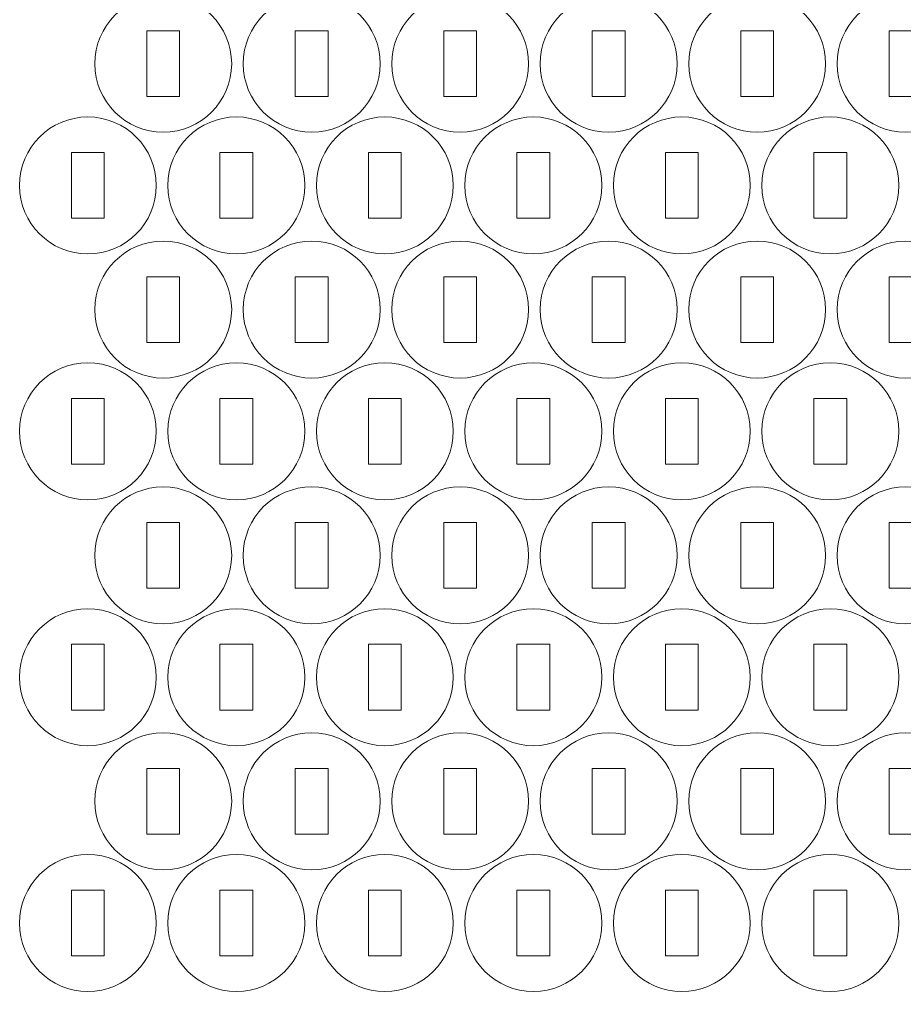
# Model space of a CAD drawing. Header units: millimetres. Extents: x -491 to 491, y -426 to 426.
# Drawn here: x -490.9 to -410.1, y -425.5 to -336.8 of the extents above; entities that cross this region are included whole.
import ezdxf

# ---------------------------------------------------------------- set-up
doc = ezdxf.new("R2010")
doc.units = ezdxf.units.MM
doc.header["$MEASUREMENT"] = 0
doc.layers.add('Camada 1', color=7, linetype='Continuous')

msp = doc.modelspace()

# ---------------------------------------------------------------- linework, layer by layer
at = {"layer": 'Camada 1', "lineweight": 20}
for points in [[(-477.7768, -334.6093), (-481.2286, -334.6093), (-484.0268, -337.4075), (-484.0268, -340.8593), (-484.0268, -340.8593), (-484.0268, -344.3111), (-481.2286, -347.1093), (-477.7768, -347.1093), (-477.7768, -347.1093), (-474.325, -347.1093), (-471.5268, -344.3111), (-471.5268, -340.8593), (-471.5268, -340.8593), (-471.5268, -337.4075), (-474.325, -334.6093), (-477.7768, -334.6093)], [(-464.2184, -334.6093), (-467.6702, -334.6093), (-470.4684, -337.4075), (-470.4684, -340.8593), (-470.4684, -340.8593), (-470.4684, -344.3111), (-467.6702, -347.1093), (-464.2184, -347.1093), (-464.2184, -347.1093), (-460.7666, -347.1093), (-457.9684, -344.3111), (-457.9684, -340.8593), (-457.9684, -340.8593), (-457.9684, -337.4075), (-460.7666, -334.6093), (-464.2184, -334.6093)], [(-450.66, -334.6093), (-454.1118, -334.6093), (-456.91, -337.4075), (-456.91, -340.8593), (-456.91, -340.8593), (-456.91, -344.3111), (-454.1118, -347.1093), (-450.66, -347.1093), (-450.66, -347.1093), (-447.2082, -347.1093), (-444.41, -344.3111), (-444.41, -340.8593), (-444.41, -340.8593), (-444.41, -337.4075), (-447.2082, -334.6093), (-450.66, -334.6093)], [(-437.1016, -334.6093), (-440.5534, -334.6093), (-443.3516, -337.4075), (-443.3516, -340.8593), (-443.3516, -340.8593), (-443.3516, -344.3111), (-440.5534, -347.1093), (-437.1016, -347.1093), (-437.1016, -347.1093), (-433.6498, -347.1093), (-430.8516, -344.3111), (-430.8516, -340.8593), (-430.8516, -340.8593), (-430.8516, -337.4075), (-433.6498, -334.6093), (-437.1016, -334.6093)], [(-423.5432, -334.6093), (-426.995, -334.6093), (-429.7932, -337.4075), (-429.7932, -340.8593), (-429.7932, -340.8593), (-429.7932, -344.3111), (-426.995, -347.1093), (-423.5432, -347.1093), (-423.5432, -347.1093), (-420.0914, -347.1093), (-417.2932, -344.3111), (-417.2932, -340.8593), (-417.2932, -340.8593), (-417.2932, -337.4075), (-420.0914, -334.6093), (-423.5432, -334.6093)], [(-409.9848, -334.6093), (-413.4366, -334.6093), (-416.2348, -337.4075), (-416.2348, -340.8593), (-416.2348, -340.8593), (-416.2348, -344.3111), (-413.4366, -347.1093), (-409.9848, -347.1093), (-409.9848, -347.1093), (-406.533, -347.1093), (-403.7348, -344.3111), (-403.7348, -340.8593), (-403.7348, -340.8593), (-403.7348, -337.4075), (-406.533, -334.6093), (-409.9848, -334.6093)], [(-476.2768, -337.8593), (-476.2768, -337.8593), (-479.2768, -337.8593), (-479.2768, -337.8593), (-479.2768, -337.8593), (-479.2768, -337.8593), (-479.2768, -343.8593), (-479.2768, -343.8593), (-479.2768, -343.8593), (-479.2768, -343.8593), (-476.2768, -343.8593), (-476.2768, -343.8593), (-476.2768, -343.8593), (-476.2768, -343.8593), (-476.2768, -337.8593), (-476.2768, -337.8593)], [(-462.7184, -337.8593), (-462.7184, -337.8593), (-465.7184, -337.8593), (-465.7184, -337.8593), (-465.7184, -337.8593), (-465.7184, -337.8593), (-465.7184, -343.8593), (-465.7184, -343.8593), (-465.7184, -343.8593), (-465.7184, -343.8593), (-462.7184, -343.8593), (-462.7184, -343.8593), (-462.7184, -343.8593), (-462.7184, -343.8593), (-462.7184, -337.8593), (-462.7184, -337.8593)], [(-449.16, -337.8593), (-449.16, -337.8593), (-452.16, -337.8593), (-452.16, -337.8593), (-452.16, -337.8593), (-452.16, -337.8593), (-452.16, -343.8593), (-452.16, -343.8593), (-452.16, -343.8593), (-452.16, -343.8593), (-449.16, -343.8593), (-449.16, -343.8593), (-449.16, -343.8593), (-449.16, -343.8593), (-449.16, -337.8593), (-449.16, -337.8593)], [(-435.6016, -337.8593), (-435.6016, -337.8593), (-438.6016, -337.8593), (-438.6016, -337.8593), (-438.6016, -337.8593), (-438.6016, -337.8593), (-438.6016, -343.8593), (-438.6016, -343.8593), (-438.6016, -343.8593), (-438.6016, -343.8593), (-435.6016, -343.8593), (-435.6016, -343.8593), (-435.6016, -343.8593), (-435.6016, -343.8593), (-435.6016, -337.8593), (-435.6016, -337.8593)], [(-422.0432, -337.8593), (-422.0432, -337.8593), (-425.0432, -337.8593), (-425.0432, -337.8593), (-425.0432, -337.8593), (-425.0432, -337.8593), (-425.0432, -343.8593), (-425.0432, -343.8593), (-425.0432, -343.8593), (-425.0432, -343.8593), (-422.0432, -343.8593), (-422.0432, -343.8593), (-422.0432, -343.8593), (-422.0432, -343.8593), (-422.0432, -337.8593), (-422.0432, -337.8593)], [(-408.4848, -337.8593), (-408.4848, -337.8593), (-411.4848, -337.8593), (-411.4848, -337.8593), (-411.4848, -337.8593), (-411.4848, -337.8593), (-411.4848, -343.8593), (-411.4848, -343.8593), (-411.4848, -343.8593), (-411.4848, -343.8593), (-408.4848, -343.8593), (-408.4848, -343.8593), (-408.4848, -343.8593), (-408.4848, -343.8593), (-408.4848, -337.8593), (-408.4848, -337.8593)], [(-484.656, -345.7218), (-488.1078, -345.7218), (-490.906, -348.52), (-490.906, -351.9718), (-490.906, -351.9718), (-490.906, -355.4236), (-488.1078, -358.2218), (-484.656, -358.2218), (-484.656, -358.2218), (-481.2042, -358.2218), (-478.406, -355.4236), (-478.406, -351.9718), (-478.406, -351.9718), (-478.406, -348.52), (-481.2042, -345.7218), (-484.656, -345.7218)], [(-471.0976, -345.7218), (-474.5494, -345.7218), (-477.3476, -348.52), (-477.3476, -351.9718), (-477.3476, -351.9718), (-477.3476, -355.4236), (-474.5494, -358.2218), (-471.0976, -358.2218), (-471.0976, -358.2218), (-467.6458, -358.2218), (-464.8476, -355.4236), (-464.8476, -351.9718), (-464.8476, -351.9718), (-464.8476, -348.52), (-467.6458, -345.7218), (-471.0976, -345.7218)], [(-457.5392, -345.7218), (-460.991, -345.7218), (-463.7892, -348.52), (-463.7892, -351.9718), (-463.7892, -351.9718), (-463.7892, -355.4236), (-460.991, -358.2218), (-457.5392, -358.2218), (-457.5392, -358.2218), (-454.0874, -358.2218), (-451.2892, -355.4236), (-451.2892, -351.9718), (-451.2892, -351.9718), (-451.2892, -348.52), (-454.0874, -345.7218), (-457.5392, -345.7218)], [(-443.9808, -345.7218), (-447.4326, -345.7218), (-450.2308, -348.52), (-450.2308, -351.9718), (-450.2308, -351.9718), (-450.2308, -355.4236), (-447.4326, -358.2218), (-443.9808, -358.2218), (-443.9808, -358.2218), (-440.529, -358.2218), (-437.7308, -355.4236), (-437.7308, -351.9718), (-437.7308, -351.9718), (-437.7308, -348.52), (-440.529, -345.7218), (-443.9808, -345.7218)], [(-430.4224, -345.7218), (-433.8742, -345.7218), (-436.6724, -348.52), (-436.6724, -351.9718), (-436.6724, -351.9718), (-436.6724, -355.4236), (-433.8742, -358.2218), (-430.4224, -358.2218), (-430.4224, -358.2218), (-426.9706, -358.2218), (-424.1724, -355.4236), (-424.1724, -351.9718), (-424.1724, -351.9718), (-424.1724, -348.52), (-426.9706, -345.7218), (-430.4224, -345.7218)], [(-416.864, -345.7218), (-420.3158, -345.7218), (-423.114, -348.52), (-423.114, -351.9718), (-423.114, -351.9718), (-423.114, -355.4236), (-420.3158, -358.2218), (-416.864, -358.2218), (-416.864, -358.2218), (-413.4122, -358.2218), (-410.614, -355.4236), (-410.614, -351.9718), (-410.614, -351.9718), (-410.614, -348.52), (-413.4122, -345.7218), (-416.864, -345.7218)], [(-483.156, -348.9718), (-483.156, -348.9718), (-486.156, -348.9718), (-486.156, -348.9718), (-486.156, -348.9718), (-486.156, -348.9718), (-486.156, -354.9718), (-486.156, -354.9718), (-486.156, -354.9718), (-486.156, -354.9718), (-483.156, -354.9718), (-483.156, -354.9718), (-483.156, -354.9718), (-483.156, -354.9718), (-483.156, -348.9718), (-483.156, -348.9718)], [(-469.5976, -348.9718), (-469.5976, -348.9718), (-472.5976, -348.9718), (-472.5976, -348.9718), (-472.5976, -348.9718), (-472.5976, -348.9718), (-472.5976, -354.9718), (-472.5976, -354.9718), (-472.5976, -354.9718), (-472.5976, -354.9718), (-469.5976, -354.9718), (-469.5976, -354.9718), (-469.5976, -354.9718), (-469.5976, -354.9718), (-469.5976, -348.9718), (-469.5976, -348.9718)], [(-456.0392, -348.9718), (-456.0392, -348.9718), (-459.0392, -348.9718), (-459.0392, -348.9718), (-459.0392, -348.9718), (-459.0392, -348.9718), (-459.0392, -354.9718), (-459.0392, -354.9718), (-459.0392, -354.9718), (-459.0392, -354.9718), (-456.0392, -354.9718), (-456.0392, -354.9718), (-456.0392, -354.9718), (-456.0392, -354.9718), (-456.0392, -348.9718), (-456.0392, -348.9718)], [(-442.4808, -348.9718), (-442.4808, -348.9718), (-445.4808, -348.9718), (-445.4808, -348.9718), (-445.4808, -348.9718), (-445.4808, -348.9718), (-445.4808, -354.9718), (-445.4808, -354.9718), (-445.4808, -354.9718), (-445.4808, -354.9718), (-442.4808, -354.9718), (-442.4808, -354.9718), (-442.4808, -354.9718), (-442.4808, -354.9718), (-442.4808, -348.9718), (-442.4808, -348.9718)], [(-428.9224, -348.9718), (-428.9224, -348.9718), (-431.9224, -348.9718), (-431.9224, -348.9718), (-431.9224, -348.9718), (-431.9224, -348.9718), (-431.9224, -354.9718), (-431.9224, -354.9718), (-431.9224, -354.9718), (-431.9224, -354.9718), (-428.9224, -354.9718), (-428.9224, -354.9718), (-428.9224, -354.9718), (-428.9224, -354.9718), (-428.9224, -348.9718), (-428.9224, -348.9718)], [(-415.364, -348.9718), (-415.364, -348.9718), (-418.364, -348.9718), (-418.364, -348.9718), (-418.364, -348.9718), (-418.364, -348.9718), (-418.364, -354.9718), (-418.364, -354.9718), (-418.364, -354.9718), (-418.364, -354.9718), (-415.364, -354.9718), (-415.364, -354.9718), (-415.364, -354.9718), (-415.364, -354.9718), (-415.364, -348.9718), (-415.364, -348.9718)], [(-477.7768, -357.046), (-481.2286, -357.046), (-484.0268, -359.8442), (-484.0268, -363.296), (-484.0268, -363.296), (-484.0268, -366.7478), (-481.2286, -369.546), (-477.7768, -369.546), (-477.7768, -369.546), (-474.325, -369.546), (-471.5268, -366.7478), (-471.5268, -363.296), (-471.5268, -363.296), (-471.5268, -359.8442), (-474.325, -357.046), (-477.7768, -357.046)], [(-464.2184, -357.046), (-467.6702, -357.046), (-470.4684, -359.8442), (-470.4684, -363.296), (-470.4684, -363.296), (-470.4684, -366.7478), (-467.6702, -369.546), (-464.2184, -369.546), (-464.2184, -369.546), (-460.7666, -369.546), (-457.9684, -366.7478), (-457.9684, -363.296), (-457.9684, -363.296), (-457.9684, -359.8442), (-460.7666, -357.046), (-464.2184, -357.046)], [(-450.66, -357.046), (-454.1118, -357.046), (-456.91, -359.8442), (-456.91, -363.296), (-456.91, -363.296), (-456.91, -366.7478), (-454.1118, -369.546), (-450.66, -369.546), (-450.66, -369.546), (-447.2082, -369.546), (-444.41, -366.7478), (-444.41, -363.296), (-444.41, -363.296), (-444.41, -359.8442), (-447.2082, -357.046), (-450.66, -357.046)], [(-437.1016, -357.046), (-440.5534, -357.046), (-443.3516, -359.8442), (-443.3516, -363.296), (-443.3516, -363.296), (-443.3516, -366.7478), (-440.5534, -369.546), (-437.1016, -369.546), (-437.1016, -369.546), (-433.6498, -369.546), (-430.8516, -366.7478), (-430.8516, -363.296), (-430.8516, -363.296), (-430.8516, -359.8442), (-433.6498, -357.046), (-437.1016, -357.046)], [(-423.5432, -357.046), (-426.995, -357.046), (-429.7932, -359.8442), (-429.7932, -363.296), (-429.7932, -363.296), (-429.7932, -366.7478), (-426.995, -369.546), (-423.5432, -369.546), (-423.5432, -369.546), (-420.0914, -369.546), (-417.2932, -366.7478), (-417.2932, -363.296), (-417.2932, -363.296), (-417.2932, -359.8442), (-420.0914, -357.046), (-423.5432, -357.046)], [(-409.9848, -357.046), (-413.4366, -357.046), (-416.2348, -359.8442), (-416.2348, -363.296), (-416.2348, -363.296), (-416.2348, -366.7478), (-413.4366, -369.546), (-409.9848, -369.546), (-409.9848, -369.546), (-406.533, -369.546), (-403.7348, -366.7478), (-403.7348, -363.296), (-403.7348, -363.296), (-403.7348, -359.8442), (-406.533, -357.046), (-409.9848, -357.046)], [(-476.2768, -360.296), (-476.2768, -360.296), (-479.2768, -360.296), (-479.2768, -360.296), (-479.2768, -360.296), (-479.2768, -360.296), (-479.2768, -366.296), (-479.2768, -366.296), (-479.2768, -366.296), (-479.2768, -366.296), (-476.2768, -366.296), (-476.2768, -366.296), (-476.2768, -366.296), (-476.2768, -366.296), (-476.2768, -360.296), (-476.2768, -360.296)], [(-462.7184, -360.296), (-462.7184, -360.296), (-465.7184, -360.296), (-465.7184, -360.296), (-465.7184, -360.296), (-465.7184, -360.296), (-465.7184, -366.296), (-465.7184, -366.296), (-465.7184, -366.296), (-465.7184, -366.296), (-462.7184, -366.296), (-462.7184, -366.296), (-462.7184, -366.296), (-462.7184, -366.296), (-462.7184, -360.296), (-462.7184, -360.296)], [(-449.16, -360.296), (-449.16, -360.296), (-452.16, -360.296), (-452.16, -360.296), (-452.16, -360.296), (-452.16, -360.296), (-452.16, -366.296), (-452.16, -366.296), (-452.16, -366.296), (-452.16, -366.296), (-449.16, -366.296), (-449.16, -366.296), (-449.16, -366.296), (-449.16, -366.296), (-449.16, -360.296), (-449.16, -360.296)], [(-435.6016, -360.296), (-435.6016, -360.296), (-438.6016, -360.296), (-438.6016, -360.296), (-438.6016, -360.296), (-438.6016, -360.296), (-438.6016, -366.296), (-438.6016, -366.296), (-438.6016, -366.296), (-438.6016, -366.296), (-435.6016, -366.296), (-435.6016, -366.296), (-435.6016, -366.296), (-435.6016, -366.296), (-435.6016, -360.296), (-435.6016, -360.296)], [(-422.0432, -360.296), (-422.0432, -360.296), (-425.0432, -360.296), (-425.0432, -360.296), (-425.0432, -360.296), (-425.0432, -360.296), (-425.0432, -366.296), (-425.0432, -366.296), (-425.0432, -366.296), (-425.0432, -366.296), (-422.0432, -366.296), (-422.0432, -366.296), (-422.0432, -366.296), (-422.0432, -366.296), (-422.0432, -360.296), (-422.0432, -360.296)], [(-408.4848, -360.296), (-408.4848, -360.296), (-411.4848, -360.296), (-411.4848, -360.296), (-411.4848, -360.296), (-411.4848, -360.296), (-411.4848, -366.296), (-411.4848, -366.296), (-411.4848, -366.296), (-411.4848, -366.296), (-408.4848, -366.296), (-408.4848, -366.296), (-408.4848, -366.296), (-408.4848, -366.296), (-408.4848, -360.296), (-408.4848, -360.296)], [(-484.656, -368.1585), (-488.1078, -368.1585), (-490.906, -370.9567), (-490.906, -374.4085), (-490.906, -374.4085), (-490.906, -377.8603), (-488.1078, -380.6585), (-484.656, -380.6585), (-484.656, -380.6585), (-481.2042, -380.6585), (-478.406, -377.8603), (-478.406, -374.4085), (-478.406, -374.4085), (-478.406, -370.9567), (-481.2042, -368.1585), (-484.656, -368.1585)], [(-471.0976, -368.1585), (-474.5494, -368.1585), (-477.3476, -370.9567), (-477.3476, -374.4085), (-477.3476, -374.4085), (-477.3476, -377.8603), (-474.5494, -380.6585), (-471.0976, -380.6585), (-471.0976, -380.6585), (-467.6458, -380.6585), (-464.8476, -377.8603), (-464.8476, -374.4085), (-464.8476, -374.4085), (-464.8476, -370.9567), (-467.6458, -368.1585), (-471.0976, -368.1585)], [(-457.5392, -368.1585), (-460.991, -368.1585), (-463.7892, -370.9567), (-463.7892, -374.4085), (-463.7892, -374.4085), (-463.7892, -377.8603), (-460.991, -380.6585), (-457.5392, -380.6585), (-457.5392, -380.6585), (-454.0874, -380.6585), (-451.2892, -377.8603), (-451.2892, -374.4085), (-451.2892, -374.4085), (-451.2892, -370.9567), (-454.0874, -368.1585), (-457.5392, -368.1585)], [(-443.9808, -368.1585), (-447.4326, -368.1585), (-450.2308, -370.9567), (-450.2308, -374.4085), (-450.2308, -374.4085), (-450.2308, -377.8603), (-447.4326, -380.6585), (-443.9808, -380.6585), (-443.9808, -380.6585), (-440.529, -380.6585), (-437.7308, -377.8603), (-437.7308, -374.4085), (-437.7308, -374.4085), (-437.7308, -370.9567), (-440.529, -368.1585), (-443.9808, -368.1585)], [(-430.4224, -368.1585), (-433.8742, -368.1585), (-436.6724, -370.9567), (-436.6724, -374.4085), (-436.6724, -374.4085), (-436.6724, -377.8603), (-433.8742, -380.6585), (-430.4224, -380.6585), (-430.4224, -380.6585), (-426.9706, -380.6585), (-424.1724, -377.8603), (-424.1724, -374.4085), (-424.1724, -374.4085), (-424.1724, -370.9567), (-426.9706, -368.1585), (-430.4224, -368.1585)], [(-416.864, -368.1585), (-420.3158, -368.1585), (-423.114, -370.9567), (-423.114, -374.4085), (-423.114, -374.4085), (-423.114, -377.8603), (-420.3158, -380.6585), (-416.864, -380.6585), (-416.864, -380.6585), (-413.4122, -380.6585), (-410.614, -377.8603), (-410.614, -374.4085), (-410.614, -374.4085), (-410.614, -370.9567), (-413.4122, -368.1585), (-416.864, -368.1585)], [(-483.156, -371.4085), (-483.156, -371.4085), (-486.156, -371.4085), (-486.156, -371.4085), (-486.156, -371.4085), (-486.156, -371.4085), (-486.156, -377.4085), (-486.156, -377.4085), (-486.156, -377.4085), (-486.156, -377.4085), (-483.156, -377.4085), (-483.156, -377.4085), (-483.156, -377.4085), (-483.156, -377.4085), (-483.156, -371.4085), (-483.156, -371.4085)], [(-469.5976, -371.4085), (-469.5976, -371.4085), (-472.5976, -371.4085), (-472.5976, -371.4085), (-472.5976, -371.4085), (-472.5976, -371.4085), (-472.5976, -377.4085), (-472.5976, -377.4085), (-472.5976, -377.4085), (-472.5976, -377.4085), (-469.5976, -377.4085), (-469.5976, -377.4085), (-469.5976, -377.4085), (-469.5976, -377.4085), (-469.5976, -371.4085), (-469.5976, -371.4085)], [(-456.0392, -371.4085), (-456.0392, -371.4085), (-459.0392, -371.4085), (-459.0392, -371.4085), (-459.0392, -371.4085), (-459.0392, -371.4085), (-459.0392, -377.4085), (-459.0392, -377.4085), (-459.0392, -377.4085), (-459.0392, -377.4085), (-456.0392, -377.4085), (-456.0392, -377.4085), (-456.0392, -377.4085), (-456.0392, -377.4085), (-456.0392, -371.4085), (-456.0392, -371.4085)], [(-442.4808, -371.4085), (-442.4808, -371.4085), (-445.4808, -371.4085), (-445.4808, -371.4085), (-445.4808, -371.4085), (-445.4808, -371.4085), (-445.4808, -377.4085), (-445.4808, -377.4085), (-445.4808, -377.4085), (-445.4808, -377.4085), (-442.4808, -377.4085), (-442.4808, -377.4085), (-442.4808, -377.4085), (-442.4808, -377.4085), (-442.4808, -371.4085), (-442.4808, -371.4085)], [(-428.9224, -371.4085), (-428.9224, -371.4085), (-431.9224, -371.4085), (-431.9224, -371.4085), (-431.9224, -371.4085), (-431.9224, -371.4085), (-431.9224, -377.4085), (-431.9224, -377.4085), (-431.9224, -377.4085), (-431.9224, -377.4085), (-428.9224, -377.4085), (-428.9224, -377.4085), (-428.9224, -377.4085), (-428.9224, -377.4085), (-428.9224, -371.4085), (-428.9224, -371.4085)], [(-415.364, -371.4085), (-415.364, -371.4085), (-418.364, -371.4085), (-418.364, -371.4085), (-418.364, -371.4085), (-418.364, -371.4085), (-418.364, -377.4085), (-418.364, -377.4085), (-418.364, -377.4085), (-418.364, -377.4085), (-415.364, -377.4085), (-415.364, -377.4085), (-415.364, -377.4085), (-415.364, -377.4085), (-415.364, -371.4085), (-415.364, -371.4085)], [(-477.7768, -379.4827), (-481.2286, -379.4827), (-484.0268, -382.2809), (-484.0268, -385.7327), (-484.0268, -385.7327), (-484.0268, -389.1845), (-481.2286, -391.9827), (-477.7768, -391.9827), (-477.7768, -391.9827), (-474.325, -391.9827), (-471.5268, -389.1845), (-471.5268, -385.7327), (-471.5268, -385.7327), (-471.5268, -382.2809), (-474.325, -379.4827), (-477.7768, -379.4827)], [(-464.2184, -379.4827), (-467.6702, -379.4827), (-470.4684, -382.2809), (-470.4684, -385.7327), (-470.4684, -385.7327), (-470.4684, -389.1845), (-467.6702, -391.9827), (-464.2184, -391.9827), (-464.2184, -391.9827), (-460.7666, -391.9827), (-457.9684, -389.1845), (-457.9684, -385.7327), (-457.9684, -385.7327), (-457.9684, -382.2809), (-460.7666, -379.4827), (-464.2184, -379.4827)], [(-450.66, -379.4827), (-454.1118, -379.4827), (-456.91, -382.2809), (-456.91, -385.7327), (-456.91, -385.7327), (-456.91, -389.1845), (-454.1118, -391.9827), (-450.66, -391.9827), (-450.66, -391.9827), (-447.2082, -391.9827), (-444.41, -389.1845), (-444.41, -385.7327), (-444.41, -385.7327), (-444.41, -382.2809), (-447.2082, -379.4827), (-450.66, -379.4827)], [(-437.1016, -379.4827), (-440.5534, -379.4827), (-443.3516, -382.2809), (-443.3516, -385.7327), (-443.3516, -385.7327), (-443.3516, -389.1845), (-440.5534, -391.9827), (-437.1016, -391.9827), (-437.1016, -391.9827), (-433.6498, -391.9827), (-430.8516, -389.1845), (-430.8516, -385.7327), (-430.8516, -385.7327), (-430.8516, -382.2809), (-433.6498, -379.4827), (-437.1016, -379.4827)], [(-423.5432, -379.4827), (-426.995, -379.4827), (-429.7932, -382.2809), (-429.7932, -385.7327), (-429.7932, -385.7327), (-429.7932, -389.1845), (-426.995, -391.9827), (-423.5432, -391.9827), (-423.5432, -391.9827), (-420.0914, -391.9827), (-417.2932, -389.1845), (-417.2932, -385.7327), (-417.2932, -385.7327), (-417.2932, -382.2809), (-420.0914, -379.4827), (-423.5432, -379.4827)], [(-409.9848, -379.4827), (-413.4366, -379.4827), (-416.2348, -382.2809), (-416.2348, -385.7327), (-416.2348, -385.7327), (-416.2348, -389.1845), (-413.4366, -391.9827), (-409.9848, -391.9827), (-409.9848, -391.9827), (-406.533, -391.9827), (-403.7348, -389.1845), (-403.7348, -385.7327), (-403.7348, -385.7327), (-403.7348, -382.2809), (-406.533, -379.4827), (-409.9848, -379.4827)], [(-476.2768, -382.7327), (-476.2768, -382.7327), (-479.2768, -382.7327), (-479.2768, -382.7327), (-479.2768, -382.7327), (-479.2768, -382.7327), (-479.2768, -388.7327), (-479.2768, -388.7327), (-479.2768, -388.7327), (-479.2768, -388.7327), (-476.2768, -388.7327), (-476.2768, -388.7327), (-476.2768, -388.7327), (-476.2768, -388.7327), (-476.2768, -382.7327), (-476.2768, -382.7327)], [(-462.7184, -382.7327), (-462.7184, -382.7327), (-465.7184, -382.7327), (-465.7184, -382.7327), (-465.7184, -382.7327), (-465.7184, -382.7327), (-465.7184, -388.7327), (-465.7184, -388.7327), (-465.7184, -388.7327), (-465.7184, -388.7327), (-462.7184, -388.7327), (-462.7184, -388.7327), (-462.7184, -388.7327), (-462.7184, -388.7327), (-462.7184, -382.7327), (-462.7184, -382.7327)], [(-449.16, -382.7327), (-449.16, -382.7327), (-452.16, -382.7327), (-452.16, -382.7327), (-452.16, -382.7327), (-452.16, -382.7327), (-452.16, -388.7327), (-452.16, -388.7327), (-452.16, -388.7327), (-452.16, -388.7327), (-449.16, -388.7327), (-449.16, -388.7327), (-449.16, -388.7327), (-449.16, -388.7327), (-449.16, -382.7327), (-449.16, -382.7327)], [(-435.6016, -382.7327), (-435.6016, -382.7327), (-438.6016, -382.7327), (-438.6016, -382.7327), (-438.6016, -382.7327), (-438.6016, -382.7327), (-438.6016, -388.7327), (-438.6016, -388.7327), (-438.6016, -388.7327), (-438.6016, -388.7327), (-435.6016, -388.7327), (-435.6016, -388.7327), (-435.6016, -388.7327), (-435.6016, -388.7327), (-435.6016, -382.7327), (-435.6016, -382.7327)], [(-422.0432, -382.7327), (-422.0432, -382.7327), (-425.0432, -382.7327), (-425.0432, -382.7327), (-425.0432, -382.7327), (-425.0432, -382.7327), (-425.0432, -388.7327), (-425.0432, -388.7327), (-425.0432, -388.7327), (-425.0432, -388.7327), (-422.0432, -388.7327), (-422.0432, -388.7327), (-422.0432, -388.7327), (-422.0432, -388.7327), (-422.0432, -382.7327), (-422.0432, -382.7327)], [(-408.4848, -382.7327), (-408.4848, -382.7327), (-411.4848, -382.7327), (-411.4848, -382.7327), (-411.4848, -382.7327), (-411.4848, -382.7327), (-411.4848, -388.7327), (-411.4848, -388.7327), (-411.4848, -388.7327), (-411.4848, -388.7327), (-408.4848, -388.7327), (-408.4848, -388.7327), (-408.4848, -388.7327), (-408.4848, -388.7327), (-408.4848, -382.7327), (-408.4848, -382.7327)], [(-484.656, -390.5952), (-488.1078, -390.5952), (-490.906, -393.3934), (-490.906, -396.8452), (-490.906, -396.8452), (-490.906, -400.297), (-488.1078, -403.0952), (-484.656, -403.0952), (-484.656, -403.0952), (-481.2042, -403.0952), (-478.406, -400.297), (-478.406, -396.8452), (-478.406, -396.8452), (-478.406, -393.3934), (-481.2042, -390.5952), (-484.656, -390.5952)], [(-471.0976, -390.5952), (-474.5494, -390.5952), (-477.3476, -393.3934), (-477.3476, -396.8452), (-477.3476, -396.8452), (-477.3476, -400.297), (-474.5494, -403.0952), (-471.0976, -403.0952), (-471.0976, -403.0952), (-467.6458, -403.0952), (-464.8476, -400.297), (-464.8476, -396.8452), (-464.8476, -396.8452), (-464.8476, -393.3934), (-467.6458, -390.5952), (-471.0976, -390.5952)], [(-457.5392, -390.5952), (-460.991, -390.5952), (-463.7892, -393.3934), (-463.7892, -396.8452), (-463.7892, -396.8452), (-463.7892, -400.297), (-460.991, -403.0952), (-457.5392, -403.0952), (-457.5392, -403.0952), (-454.0874, -403.0952), (-451.2892, -400.297), (-451.2892, -396.8452), (-451.2892, -396.8452), (-451.2892, -393.3934), (-454.0874, -390.5952), (-457.5392, -390.5952)], [(-443.9808, -390.5952), (-447.4326, -390.5952), (-450.2308, -393.3934), (-450.2308, -396.8452), (-450.2308, -396.8452), (-450.2308, -400.297), (-447.4326, -403.0952), (-443.9808, -403.0952), (-443.9808, -403.0952), (-440.529, -403.0952), (-437.7308, -400.297), (-437.7308, -396.8452), (-437.7308, -396.8452), (-437.7308, -393.3934), (-440.529, -390.5952), (-443.9808, -390.5952)], [(-430.4224, -390.5952), (-433.8742, -390.5952), (-436.6724, -393.3934), (-436.6724, -396.8452), (-436.6724, -396.8452), (-436.6724, -400.297), (-433.8742, -403.0952), (-430.4224, -403.0952), (-430.4224, -403.0952), (-426.9706, -403.0952), (-424.1724, -400.297), (-424.1724, -396.8452), (-424.1724, -396.8452), (-424.1724, -393.3934), (-426.9706, -390.5952), (-430.4224, -390.5952)], [(-416.864, -390.5952), (-420.3158, -390.5952), (-423.114, -393.3934), (-423.114, -396.8452), (-423.114, -396.8452), (-423.114, -400.297), (-420.3158, -403.0952), (-416.864, -403.0952), (-416.864, -403.0952), (-413.4122, -403.0952), (-410.614, -400.297), (-410.614, -396.8452), (-410.614, -396.8452), (-410.614, -393.3934), (-413.4122, -390.5952), (-416.864, -390.5952)], [(-483.156, -393.8452), (-483.156, -393.8452), (-486.156, -393.8452), (-486.156, -393.8452), (-486.156, -393.8452), (-486.156, -393.8452), (-486.156, -399.8452), (-486.156, -399.8452), (-486.156, -399.8452), (-486.156, -399.8452), (-483.156, -399.8452), (-483.156, -399.8452), (-483.156, -399.8452), (-483.156, -399.8452), (-483.156, -393.8452), (-483.156, -393.8452)], [(-469.5976, -393.8452), (-469.5976, -393.8452), (-472.5976, -393.8452), (-472.5976, -393.8452), (-472.5976, -393.8452), (-472.5976, -393.8452), (-472.5976, -399.8452), (-472.5976, -399.8452), (-472.5976, -399.8452), (-472.5976, -399.8452), (-469.5976, -399.8452), (-469.5976, -399.8452), (-469.5976, -399.8452), (-469.5976, -399.8452), (-469.5976, -393.8452), (-469.5976, -393.8452)], [(-456.0392, -393.8452), (-456.0392, -393.8452), (-459.0392, -393.8452), (-459.0392, -393.8452), (-459.0392, -393.8452), (-459.0392, -393.8452), (-459.0392, -399.8452), (-459.0392, -399.8452), (-459.0392, -399.8452), (-459.0392, -399.8452), (-456.0392, -399.8452), (-456.0392, -399.8452), (-456.0392, -399.8452), (-456.0392, -399.8452), (-456.0392, -393.8452), (-456.0392, -393.8452)], [(-442.4808, -393.8452), (-442.4808, -393.8452), (-445.4808, -393.8452), (-445.4808, -393.8452), (-445.4808, -393.8452), (-445.4808, -393.8452), (-445.4808, -399.8452), (-445.4808, -399.8452), (-445.4808, -399.8452), (-445.4808, -399.8452), (-442.4808, -399.8452), (-442.4808, -399.8452), (-442.4808, -399.8452), (-442.4808, -399.8452), (-442.4808, -393.8452), (-442.4808, -393.8452)], [(-428.9224, -393.8452), (-428.9224, -393.8452), (-431.9224, -393.8452), (-431.9224, -393.8452), (-431.9224, -393.8452), (-431.9224, -393.8452), (-431.9224, -399.8452), (-431.9224, -399.8452), (-431.9224, -399.8452), (-431.9224, -399.8452), (-428.9224, -399.8452), (-428.9224, -399.8452), (-428.9224, -399.8452), (-428.9224, -399.8452), (-428.9224, -393.8452), (-428.9224, -393.8452)], [(-415.364, -393.8452), (-415.364, -393.8452), (-418.364, -393.8452), (-418.364, -393.8452), (-418.364, -393.8452), (-418.364, -393.8452), (-418.364, -399.8452), (-418.364, -399.8452), (-418.364, -399.8452), (-418.364, -399.8452), (-415.364, -399.8452), (-415.364, -399.8452), (-415.364, -399.8452), (-415.364, -399.8452), (-415.364, -393.8452), (-415.364, -393.8452)], [(-477.7768, -401.9194), (-481.2286, -401.9194), (-484.0268, -404.7176), (-484.0268, -408.1694), (-484.0268, -408.1694), (-484.0268, -411.6212), (-481.2286, -414.4194), (-477.7768, -414.4194), (-477.7768, -414.4194), (-474.325, -414.4194), (-471.5268, -411.6212), (-471.5268, -408.1694), (-471.5268, -408.1694), (-471.5268, -404.7176), (-474.325, -401.9194), (-477.7768, -401.9194)], [(-464.2184, -401.9194), (-467.6702, -401.9194), (-470.4684, -404.7176), (-470.4684, -408.1694), (-470.4684, -408.1694), (-470.4684, -411.6212), (-467.6702, -414.4194), (-464.2184, -414.4194), (-464.2184, -414.4194), (-460.7666, -414.4194), (-457.9684, -411.6212), (-457.9684, -408.1694), (-457.9684, -408.1694), (-457.9684, -404.7176), (-460.7666, -401.9194), (-464.2184, -401.9194)], [(-450.66, -401.9194), (-454.1118, -401.9194), (-456.91, -404.7176), (-456.91, -408.1694), (-456.91, -408.1694), (-456.91, -411.6212), (-454.1118, -414.4194), (-450.66, -414.4194), (-450.66, -414.4194), (-447.2082, -414.4194), (-444.41, -411.6212), (-444.41, -408.1694), (-444.41, -408.1694), (-444.41, -404.7176), (-447.2082, -401.9194), (-450.66, -401.9194)], [(-437.1016, -401.9194), (-440.5534, -401.9194), (-443.3516, -404.7176), (-443.3516, -408.1694), (-443.3516, -408.1694), (-443.3516, -411.6212), (-440.5534, -414.4194), (-437.1016, -414.4194), (-437.1016, -414.4194), (-433.6498, -414.4194), (-430.8516, -411.6212), (-430.8516, -408.1694), (-430.8516, -408.1694), (-430.8516, -404.7176), (-433.6498, -401.9194), (-437.1016, -401.9194)], [(-423.5432, -401.9194), (-426.995, -401.9194), (-429.7932, -404.7176), (-429.7932, -408.1694), (-429.7932, -408.1694), (-429.7932, -411.6212), (-426.995, -414.4194), (-423.5432, -414.4194), (-423.5432, -414.4194), (-420.0914, -414.4194), (-417.2932, -411.6212), (-417.2932, -408.1694), (-417.2932, -408.1694), (-417.2932, -404.7176), (-420.0914, -401.9194), (-423.5432, -401.9194)], [(-409.9848, -401.9194), (-413.4366, -401.9194), (-416.2348, -404.7176), (-416.2348, -408.1694), (-416.2348, -408.1694), (-416.2348, -411.6212), (-413.4366, -414.4194), (-409.9848, -414.4194), (-409.9848, -414.4194), (-406.533, -414.4194), (-403.7348, -411.6212), (-403.7348, -408.1694), (-403.7348, -408.1694), (-403.7348, -404.7176), (-406.533, -401.9194), (-409.9848, -401.9194)], [(-476.2768, -405.1694), (-476.2768, -405.1694), (-479.2768, -405.1694), (-479.2768, -405.1694), (-479.2768, -405.1694), (-479.2768, -405.1694), (-479.2768, -411.1694), (-479.2768, -411.1694), (-479.2768, -411.1694), (-479.2768, -411.1694), (-476.2768, -411.1694), (-476.2768, -411.1694), (-476.2768, -411.1694), (-476.2768, -411.1694), (-476.2768, -405.1694), (-476.2768, -405.1694)], [(-462.7184, -405.1694), (-462.7184, -405.1694), (-465.7184, -405.1694), (-465.7184, -405.1694), (-465.7184, -405.1694), (-465.7184, -405.1694), (-465.7184, -411.1694), (-465.7184, -411.1694), (-465.7184, -411.1694), (-465.7184, -411.1694), (-462.7184, -411.1694), (-462.7184, -411.1694), (-462.7184, -411.1694), (-462.7184, -411.1694), (-462.7184, -405.1694), (-462.7184, -405.1694)], [(-449.16, -405.1694), (-449.16, -405.1694), (-452.16, -405.1694), (-452.16, -405.1694), (-452.16, -405.1694), (-452.16, -405.1694), (-452.16, -411.1694), (-452.16, -411.1694), (-452.16, -411.1694), (-452.16, -411.1694), (-449.16, -411.1694), (-449.16, -411.1694), (-449.16, -411.1694), (-449.16, -411.1694), (-449.16, -405.1694), (-449.16, -405.1694)], [(-435.6016, -405.1694), (-435.6016, -405.1694), (-438.6016, -405.1694), (-438.6016, -405.1694), (-438.6016, -405.1694), (-438.6016, -405.1694), (-438.6016, -411.1694), (-438.6016, -411.1694), (-438.6016, -411.1694), (-438.6016, -411.1694), (-435.6016, -411.1694), (-435.6016, -411.1694), (-435.6016, -411.1694), (-435.6016, -411.1694), (-435.6016, -405.1694), (-435.6016, -405.1694)], [(-422.0432, -405.1694), (-422.0432, -405.1694), (-425.0432, -405.1694), (-425.0432, -405.1694), (-425.0432, -405.1694), (-425.0432, -405.1694), (-425.0432, -411.1694), (-425.0432, -411.1694), (-425.0432, -411.1694), (-425.0432, -411.1694), (-422.0432, -411.1694), (-422.0432, -411.1694), (-422.0432, -411.1694), (-422.0432, -411.1694), (-422.0432, -405.1694), (-422.0432, -405.1694)], [(-408.4848, -405.1694), (-408.4848, -405.1694), (-411.4848, -405.1694), (-411.4848, -405.1694), (-411.4848, -405.1694), (-411.4848, -405.1694), (-411.4848, -411.1694), (-411.4848, -411.1694), (-411.4848, -411.1694), (-411.4848, -411.1694), (-408.4848, -411.1694), (-408.4848, -411.1694), (-408.4848, -411.1694), (-408.4848, -411.1694), (-408.4848, -405.1694), (-408.4848, -405.1694)], [(-484.656, -413.0319), (-488.1078, -413.0319), (-490.906, -415.8301), (-490.906, -419.2819), (-490.906, -419.2819), (-490.906, -422.7337), (-488.1078, -425.5319), (-484.656, -425.5319), (-484.656, -425.5319), (-481.2042, -425.5319), (-478.406, -422.7337), (-478.406, -419.2819), (-478.406, -419.2819), (-478.406, -415.8301), (-481.2042, -413.0319), (-484.656, -413.0319)], [(-471.0976, -413.0319), (-474.5494, -413.0319), (-477.3476, -415.8301), (-477.3476, -419.2819), (-477.3476, -419.2819), (-477.3476, -422.7337), (-474.5494, -425.5319), (-471.0976, -425.5319), (-471.0976, -425.5319), (-467.6458, -425.5319), (-464.8476, -422.7337), (-464.8476, -419.2819), (-464.8476, -419.2819), (-464.8476, -415.8301), (-467.6458, -413.0319), (-471.0976, -413.0319)], [(-457.5392, -413.0319), (-460.991, -413.0319), (-463.7892, -415.8301), (-463.7892, -419.2819), (-463.7892, -419.2819), (-463.7892, -422.7337), (-460.991, -425.5319), (-457.5392, -425.5319), (-457.5392, -425.5319), (-454.0874, -425.5319), (-451.2892, -422.7337), (-451.2892, -419.2819), (-451.2892, -419.2819), (-451.2892, -415.8301), (-454.0874, -413.0319), (-457.5392, -413.0319)], [(-443.9808, -413.0319), (-447.4326, -413.0319), (-450.2308, -415.8301), (-450.2308, -419.2819), (-450.2308, -419.2819), (-450.2308, -422.7337), (-447.4326, -425.5319), (-443.9808, -425.5319), (-443.9808, -425.5319), (-440.529, -425.5319), (-437.7308, -422.7337), (-437.7308, -419.2819), (-437.7308, -419.2819), (-437.7308, -415.8301), (-440.529, -413.0319), (-443.9808, -413.0319)], [(-430.4224, -413.0319), (-433.8742, -413.0319), (-436.6724, -415.8301), (-436.6724, -419.2819), (-436.6724, -419.2819), (-436.6724, -422.7337), (-433.8742, -425.5319), (-430.4224, -425.5319), (-430.4224, -425.5319), (-426.9706, -425.5319), (-424.1724, -422.7337), (-424.1724, -419.2819), (-424.1724, -419.2819), (-424.1724, -415.8301), (-426.9706, -413.0319), (-430.4224, -413.0319)], [(-416.864, -413.0319), (-420.3158, -413.0319), (-423.114, -415.8301), (-423.114, -419.2819), (-423.114, -419.2819), (-423.114, -422.7337), (-420.3158, -425.5319), (-416.864, -425.5319), (-416.864, -425.5319), (-413.4122, -425.5319), (-410.614, -422.7337), (-410.614, -419.2819), (-410.614, -419.2819), (-410.614, -415.8301), (-413.4122, -413.0319), (-416.864, -413.0319)], [(-483.156, -416.2819), (-483.156, -416.2819), (-486.156, -416.2819), (-486.156, -416.2819), (-486.156, -416.2819), (-486.156, -416.2819), (-486.156, -422.2819), (-486.156, -422.2819), (-486.156, -422.2819), (-486.156, -422.2819), (-483.156, -422.2819), (-483.156, -422.2819), (-483.156, -422.2819), (-483.156, -422.2819), (-483.156, -416.2819), (-483.156, -416.2819)], [(-469.5976, -416.2819), (-469.5976, -416.2819), (-472.5976, -416.2819), (-472.5976, -416.2819), (-472.5976, -416.2819), (-472.5976, -416.2819), (-472.5976, -422.2819), (-472.5976, -422.2819), (-472.5976, -422.2819), (-472.5976, -422.2819), (-469.5976, -422.2819), (-469.5976, -422.2819), (-469.5976, -422.2819), (-469.5976, -422.2819), (-469.5976, -416.2819), (-469.5976, -416.2819)], [(-456.0392, -416.2819), (-456.0392, -416.2819), (-459.0392, -416.2819), (-459.0392, -416.2819), (-459.0392, -416.2819), (-459.0392, -416.2819), (-459.0392, -422.2819), (-459.0392, -422.2819), (-459.0392, -422.2819), (-459.0392, -422.2819), (-456.0392, -422.2819), (-456.0392, -422.2819), (-456.0392, -422.2819), (-456.0392, -422.2819), (-456.0392, -416.2819), (-456.0392, -416.2819)], [(-442.4808, -416.2819), (-442.4808, -416.2819), (-445.4808, -416.2819), (-445.4808, -416.2819), (-445.4808, -416.2819), (-445.4808, -416.2819), (-445.4808, -422.2819), (-445.4808, -422.2819), (-445.4808, -422.2819), (-445.4808, -422.2819), (-442.4808, -422.2819), (-442.4808, -422.2819), (-442.4808, -422.2819), (-442.4808, -422.2819), (-442.4808, -416.2819), (-442.4808, -416.2819)], [(-428.9224, -416.2819), (-428.9224, -416.2819), (-431.9224, -416.2819), (-431.9224, -416.2819), (-431.9224, -416.2819), (-431.9224, -416.2819), (-431.9224, -422.2819), (-431.9224, -422.2819), (-431.9224, -422.2819), (-431.9224, -422.2819), (-428.9224, -422.2819), (-428.9224, -422.2819), (-428.9224, -422.2819), (-428.9224, -422.2819), (-428.9224, -416.2819), (-428.9224, -416.2819)], [(-415.364, -416.2819), (-415.364, -416.2819), (-418.364, -416.2819), (-418.364, -416.2819), (-418.364, -416.2819), (-418.364, -416.2819), (-418.364, -422.2819), (-418.364, -422.2819), (-418.364, -422.2819), (-418.364, -422.2819), (-415.364, -422.2819), (-415.364, -422.2819), (-415.364, -422.2819), (-415.364, -422.2819), (-415.364, -416.2819), (-415.364, -416.2819)]]:
    msp.add_open_spline(points, degree=3, knots=[0, 0, 0, 0, 0.2, 0.2, 0.2, 0.2, 0.4, 0.4, 0.4, 0.4, 0.6, 0.6, 0.6, 0.6, 1, 1, 1, 1], dxfattribs=at)

doc.saveas('drawing.dxf')
